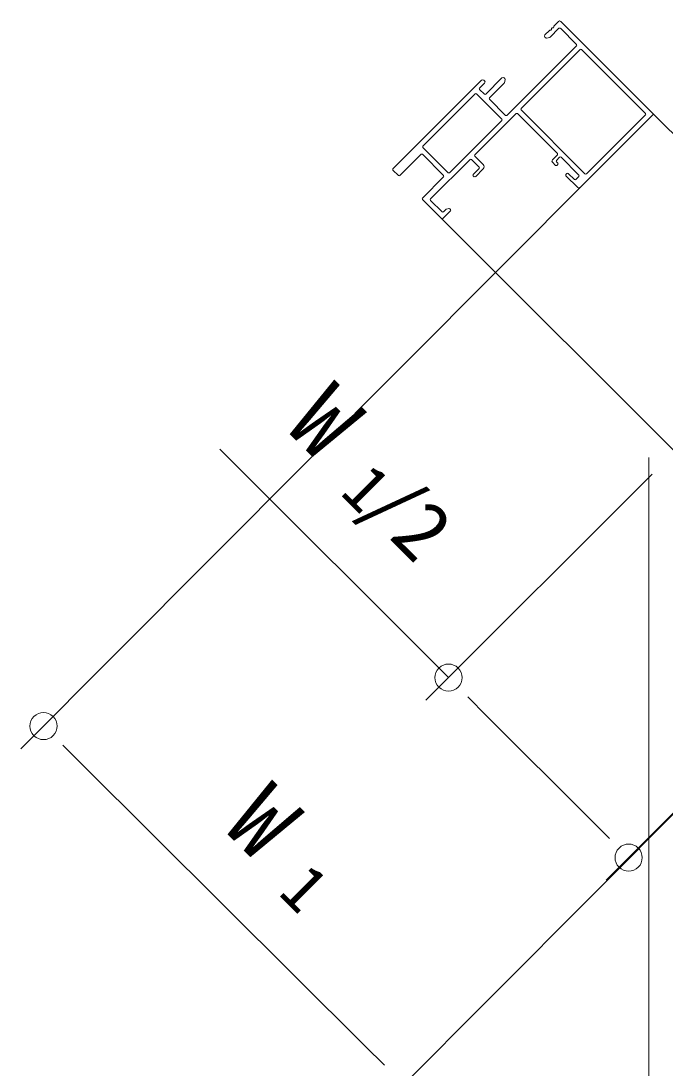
# Model space of a CAD drawing. Units: millimetres on the paper. Extents: x -297 to 270, y -210 to 193.
# Drawn here: x -226.09 to -205.95, y 56.81 to 89.58 of the extents above; entities that cross this region are included whole.
import ezdxf
from ezdxf.enums import TextEntityAlignment as Align

# ---------------------------------------------------------------- set-up
doc = ezdxf.new("R2010")
doc.units = ezdxf.units.MM
for name, color, linetype, lineweight in [('0-3_YKK_D', 6, 'Continuous', 9), ('0-4_YKK_11', 7, 'Continuous', 9), ('0-5_YKK_12', 2, 'Continuous', 9)]:
    doc.layers.add(name, color=color, linetype=linetype, lineweight=lineweight)
doc.styles.add('ＭＳ ゴシック', font='')
doc.styles.get('ＭＳ ゴシック').set_extended_font_data('MS Gothic')

msp = doc.modelspace()

# ---------------------------------------------------------------- linework, layer by layer
at = {"layer": '0-3_YKK_D'}
for p, q in [((-208.172, 84.793), (-226.086, 66.804)), ((-212.716, 69.029), (-219.865, 76.177)), ((-206.457, 75.912), (-206.457, 50.596)), ((-206.352, 75.393), (-213.423, 68.322)), ((-200.718, 69.758), (-214.826, 55.592)), ((-200.72, 69.76), (-207.791, 62.689)), ((-212.115, 68.428), (-211.514, 67.827)), ((-208.286, 64.598), (-211.514, 67.827)), ((-224.778, 66.913), (-224.175, 66.313)), ((-224.175, 66.313), (-215.325, 57.5)), ((-207.685, 63.997), (-208.286, 64.598)), ((-214.722, 56.9), (-215.325, 57.5))]:
    msp.add_line(p, q, dxfattribs=at)
for centre, start, end in [((-212.716, 69.029), 135, 315), ((-212.716, 69.029), 315, 135), ((-225.38, 67.513), 315.1202, 135.1202), ((-225.38, 67.513), 135.1202, 315.1202), ((-207.084, 63.396), 135, 315), ((-207.084, 63.396), 315, 135)]:
    msp.add_arc(centre, 0.425, start, end, dxfattribs=at)
at = {"layer": '0-4_YKK_11'}
for p, q in [((-209.277, 89.56), (-209.421, 89.416)), ((-206.328, 86.682), (-209.206, 89.56)), ((-209.557, 89.28), (-209.701, 89.136)), ((-209.538, 89.068), (-209.263, 89.344)), ((-209.486, 89.351), (-209.492, 89.345)), ((-209.22, 89.344), (-208.716, 88.839)), ((-208.716, 88.797), (-210.891, 86.621)), ((-209.701, 89.065), (-209.678, 89.042)), ((-209.649, 89.034), (-209.552, 89.06)), ((-210.449, 86.833), (-208.6, 88.681)), ((-208.558, 88.681), (-206.559, 86.682)), ((-211.681, 87.722), (-214.453, 84.95)), ((-211.745, 87.474), (-211.589, 87.63)), ((-211.589, 87.701), (-211.61, 87.722)), ((-211.045, 87.793), (-211.554, 87.283)), ((-211.439, 87.168), (-210.977, 87.63)), ((-210.951, 87.769), (-210.974, 87.793)), ((-210.969, 87.643), (-210.943, 87.74)), ((-213.515, 85.657), (-211.879, 87.293)), ((-211.837, 87.293), (-211.049, 86.506)), ((-211.596, 87.283), (-211.745, 87.432)), ((-210.934, 86.621), (-211.439, 87.126)), ((-211.893, 85.388), (-210.606, 86.675)), ((-210.564, 86.675), (-209.312, 85.424)), ((-208.45, 84.792), (-210.449, 86.791)), ((-208.605, 84.363), (-206.328, 86.64)), ((-206.559, 86.64), (-208.407, 84.792)), ((-211.049, 86.463), (-212.685, 84.827)), ((-212.728, 84.827), (-213.515, 85.615)), ((-214.241, 84.738), (-213.576, 85.403)), ((-213.534, 85.403), (-212.869, 84.738)), ((-213.277, 84.005), (-212.042, 85.24)), ((-211.999, 85.24), (-211.759, 84.999)), ((-211.632, 85.084), (-211.893, 85.346)), ((-209.312, 85.381), (-209.468, 85.226)), ((-209.341, 85.212), (-209.242, 85.311)), ((-209.199, 85.311), (-208.641, 84.752)), ((-214.453, 84.908), (-214.283, 84.738)), ((-211.759, 84.957), (-211.943, 84.773)), ((-211.872, 84.702), (-211.632, 84.943)), ((-209.468, 85.155), (-209.369, 85.056)), ((-209.298, 85.127), (-209.341, 85.169)), ((-209.326, 85.056), (-209.298, 85.084)), ((-212.869, 84.695), (-213.534, 84.031)), ((-211.943, 84.731), (-211.914, 84.702)), ((-209.015, 84.801), (-209.044, 84.773)), ((-209.044, 84.731), (-208.676, 84.363)), ((-208.782, 84.611), (-208.973, 84.801)), ((-208.641, 84.71), (-208.74, 84.611)), ((-213.534, 83.988), (-212.94, 83.394)), ((-212.916, 83.601), (-213.277, 83.962)), ((-212.897, 83.394), (-212.657, 83.635)), ((-212.795, 83.681), (-212.874, 83.601)), ((-212.709, 83.708), (-212.781, 83.689)), ((-212.657, 83.677), (-212.68, 83.7))]:
    msp.add_line(p, q, dxfattribs=at)
for centre, radius, start, end in [((-209.242, 89.525), 0.05, 45, 135), ((-209.666, 89.101), 0.05, 135, 225), ((-209.543, 89.266), 0.02, 68.5782, 135), ((-209.524, 89.313), 0.03, 248.5782, 21.4218), ((-209.478, 89.331), 0.02, 135, 201.4218), ((-209.472, 89.337), 0.02, 68.5782, 135), ((-209.454, 89.384), 0.03, 248.5782, 21.4218), ((-209.407, 89.402), 0.02, 135, 201.4218), ((-209.242, 89.323), 0.03, 45, 135), ((-209.657, 89.063), 0.03, 225, 285), ((-209.56, 89.089), 0.03, 285, 315), ((-208.737, 88.818), 0.03, 315, 45), ((-208.579, 88.66), 0.03, 45, 135), ((-211.009, 87.757), 0.05, 45, 135), ((-211.646, 87.686), 0.05, 45, 135), ((-211.625, 87.665), 0.05, 315, 45), ((-210.998, 87.651), 0.03, 315, 345), ((-210.972, 87.748), 0.03, 345, 45), ((-211.858, 87.272), 0.03, 45, 135), ((-211.724, 87.453), 0.03, 135, 225), ((-211.575, 87.305), 0.03, 225, 315), ((-211.417, 87.147), 0.03, 135, 225), ((-210.427, 86.812), 0.03, 135, 225), ((-211.07, 86.484), 0.03, 315, 45), ((-210.912, 86.642), 0.03, 225, 315), ((-210.585, 86.654), 0.03, 45, 135), ((-206.58, 86.661), 0.03, 315, 45), ((-206.35, 86.661), 0.03, 315, 45), ((-213.494, 85.636), 0.03, 135, 225), ((-213.555, 85.381), 0.03, 45, 135), ((-212.021, 85.219), 0.03, 45, 135), ((-211.872, 85.367), 0.03, 135, 225), ((-209.432, 85.19), 0.05, 135, 225), ((-209.319, 85.19), 0.03, 135, 225), ((-209.334, 85.403), 0.03, 315, 45), ((-209.22, 85.289), 0.03, 45, 135), ((-214.432, 84.929), 0.03, 135, 225), ((-211.78, 84.978), 0.03, 315, 45), ((-211.702, 85.014), 0.1, 315, 45), ((-209.348, 85.077), 0.03, 225, 315), ((-209.319, 85.106), 0.03, 315, 45), ((-214.262, 84.759), 0.03, 225, 315), ((-212.89, 84.717), 0.03, 315, 45), ((-212.706, 84.848), 0.03, 225, 315), ((-211.922, 84.752), 0.03, 135, 225), ((-211.893, 84.724), 0.03, 225, 315), ((-209.022, 84.752), 0.03, 135, 225), ((-208.994, 84.78), 0.03, 45, 135), ((-208.761, 84.632), 0.03, 225, 315), ((-208.662, 84.731), 0.03, 315, 45), ((-208.428, 84.813), 0.03, 225, 315), ((-208.641, 84.398), 0.05, 225, 315), ((-213.513, 84.009), 0.03, 135, 225), ((-213.256, 83.983), 0.03, 135, 225), ((-212.895, 83.623), 0.03, 225, 315), ((-212.773, 83.66), 0.03, 105, 135), ((-212.701, 83.679), 0.03, 45, 105), ((-212.678, 83.656), 0.03, 315, 45), ((-212.919, 83.416), 0.03, 225, 315)]:
    msp.add_arc(centre, radius, start, end, dxfattribs=at)
at = {"layer": '0-5_YKK_12'}
for p, q in [((-206.328, 86.682), (-195.063, 75.417)), ((-212.94, 83.394), (-195.471, 65.925))]:
    msp.add_line(p, q, dxfattribs=at)

# ---------------------------------------------------------------- texts
at = {"layer": '0-3_YKK_D', "color": 7, "style": 'ＭＳ ゴシック'}
for rotation, p in [(315, (-218.324, 76.352)), (315.121, (-220.266, 63.831))]:
    msp.add_text('W', height=2.199, rotation=rotation, dxfattribs=at).set_placement(p, align=Align.BOTTOM_LEFT)
at = {"layer": '0-3_YKK_D', "color": 4, "style": 'ＭＳ ゴシック'}
for s, height, rotation, p in [('1', 1.466, 315, (-216.452, 74.48)), ('/2', 1.833, 315, (-215.887, 73.915)), ('1', 1.466, 315.12, (-218.39, 61.963))]:
    msp.add_text(s, height=height, rotation=rotation, dxfattribs=at).set_placement(p, align=Align.BOTTOM_LEFT)

doc.saveas('drawing.dxf')
